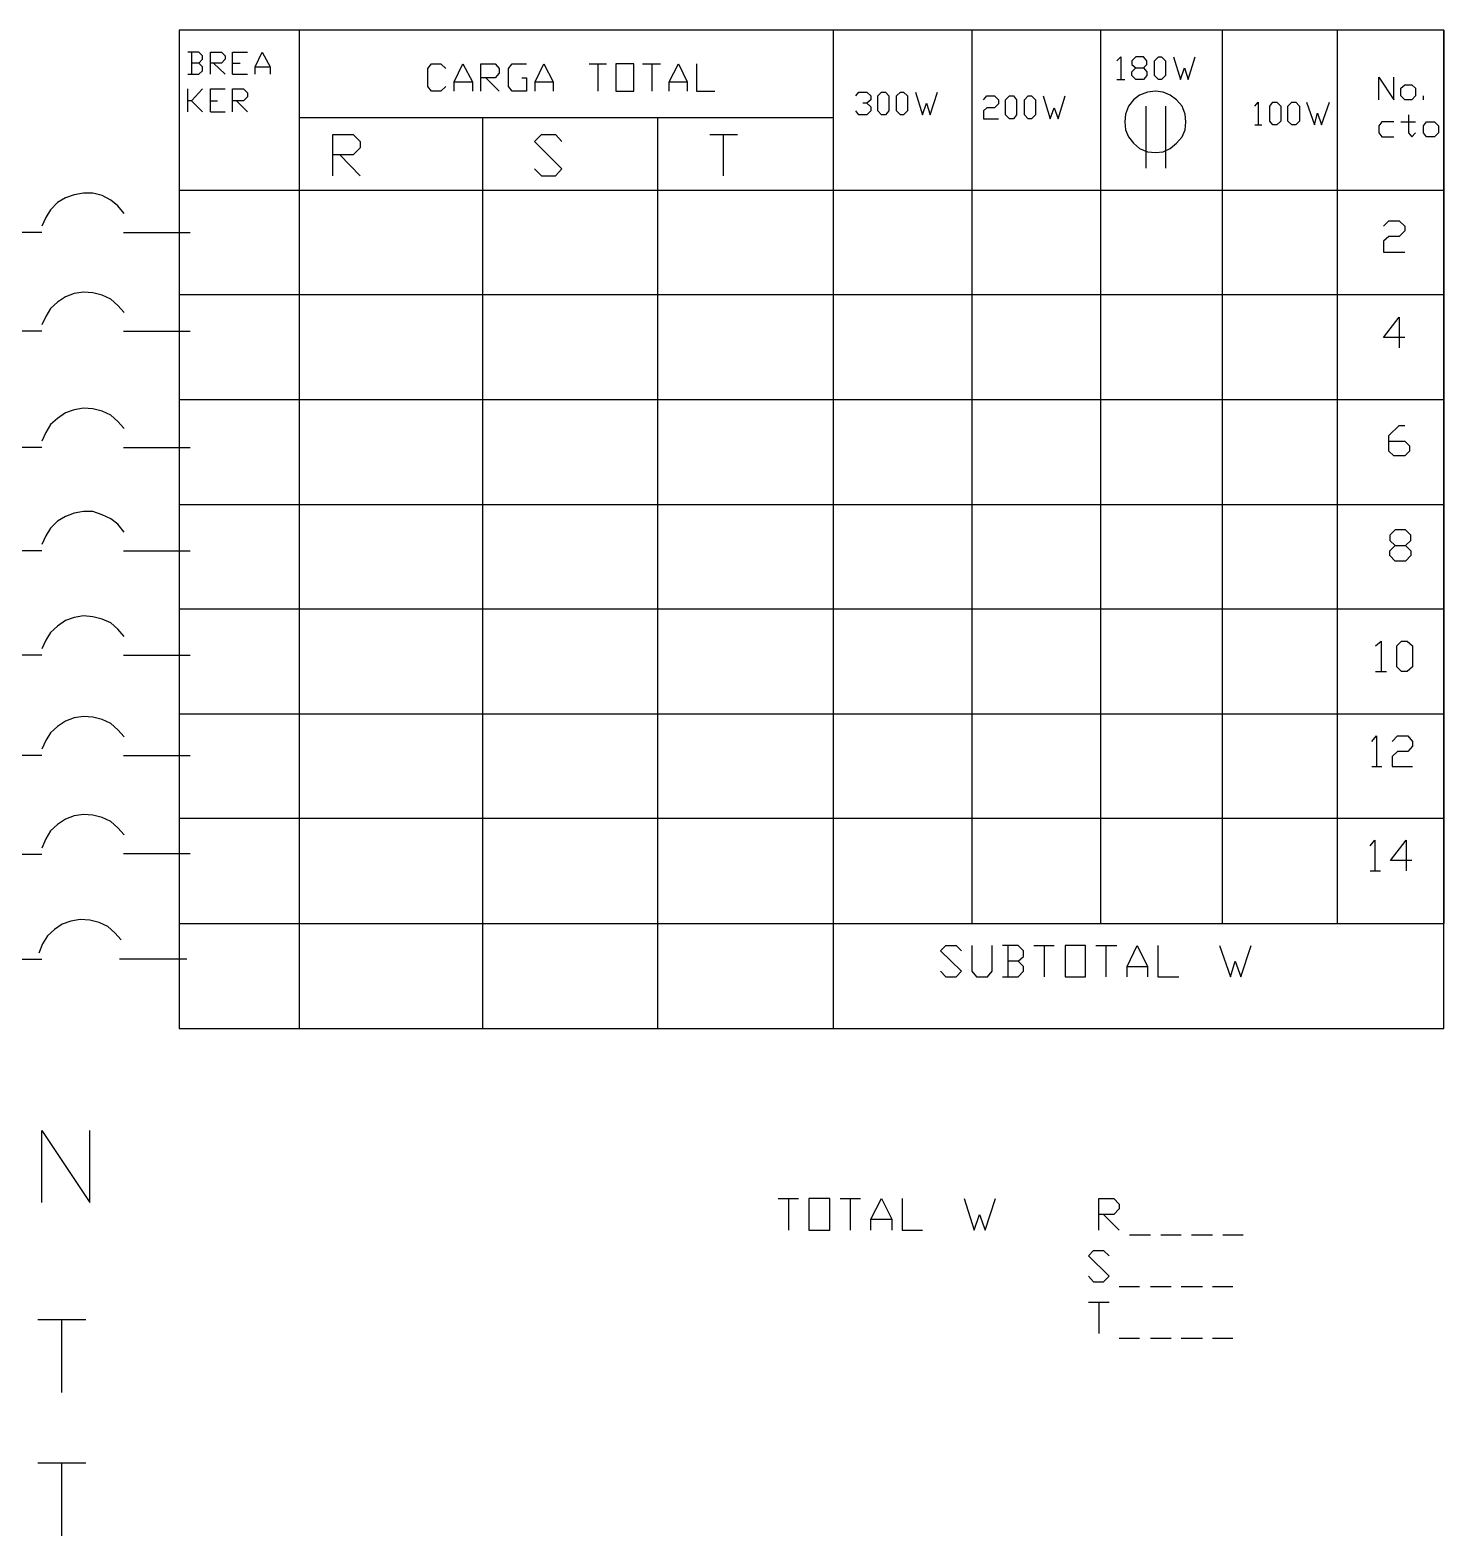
# Model space of a CAD drawing. Header units: metres. Extents: x 0 to 32.6, y 0 to 21.3.
# Drawn here: x 4.084 to 5.902, y 16.166 to 18.101 of the extents above; entities that cross this region are included whole.
import ezdxf

# ---------------------------------------------------------------- set-up
doc = ezdxf.new("R2010")
doc.units = ezdxf.units.M
doc.layers.add('TABLA', color=7, linetype='Continuous')

msp = doc.modelspace()

# ---------------------------------------------------------------- linework, layer by layer
at = {"layer": 'TABLA'}
for p, q in [((4.4302, 18.101), (4.4302, 16.818)), ((5.1166, 18.101), (5.1166, 16.818)), ((5.295, 18.101), (5.295, 16.9531)), ((5.4602, 18.101), (5.4602, 16.9531)), ((5.6165, 18.101), (5.6165, 16.9531)), ((5.7646, 18.101), (5.7646, 16.9531)), ((5.9017, 18.101), (5.9017, 16.9531)), ((4.2921, 18.0728), (4.2921, 18.0446)), ((4.3203, 18.0587), (4.3354, 18.0446)), ((4.3445, 18.0587), (4.3546, 18.0587)), ((4.8031, 18.0577), (4.8253, 18.0577)), ((4.8142, 18.0577), (4.8142, 18.0224)), ((4.8716, 18.0577), (4.8948, 18.0577)), ((4.8837, 18.0577), (4.8837, 18.0224)), ((4.3445, 18.0446), (4.3637, 18.0446)), ((4.3737, 18.0537), (4.3929, 18.0537)), ((4.6701, 18.0396), (4.6872, 18.0224)), ((5.4814, 18.0375), (5.4915, 18.0375)), ((4.2871, 17.9962), (4.2871, 18.0254)), ((4.6297, 18.0345), (4.6529, 18.0345)), ((4.7336, 18.0345), (4.7567, 18.0345)), ((4.9059, 18.0345), (4.9291, 18.0345)), ((5.8755, 18.0113), (5.8755, 18.0164)), ((4.2921, 18.0103), (4.3062, 17.9962)), ((4.3163, 18.0103), (4.3254, 18.0103)), ((4.3496, 18.0103), (4.3637, 17.9962)), ((5.5187, 18.0033), (5.5187, 17.9236)), ((5.5439, 18.0033), (5.5439, 17.9236)), ((4.3163, 17.9962), (4.3354, 17.9962)), ((5.1166, 17.9881), (4.4302, 17.9881)), ((4.666, 17.9881), (4.666, 16.818)), ((4.8908, 17.9881), (4.8908, 16.818)), ((5.6588, 17.9791), (5.6679, 17.9791)), ((5.8463, 17.9831), (5.8654, 17.9831)), ((4.9583, 17.967), (4.9936, 17.967)), ((4.9755, 17.967), (4.9755, 17.9136)), ((4.4826, 17.9408), (4.5088, 17.9136)), ((4.276, 17.8954), (5.9017, 17.8954)), ((4.0996, 17.841), (3.6088, 17.841)), ((4.2044, 17.841), (4.2901, 17.841)), ((4.276, 17.7614), (5.9017, 17.7614)), ((4.0996, 17.714), (3.6088, 17.714)), ((4.2044, 17.714), (4.2901, 17.714)), ((4.276, 17.6263), (5.9017, 17.6263)), ((4.0996, 17.5648), (3.6088, 17.5648)), ((4.2044, 17.5648), (4.2901, 17.5648)), ((4.276, 17.4913), (5.9017, 17.4913)), ((4.0996, 17.4318), (3.6088, 17.4318)), ((4.2044, 17.4318), (4.2901, 17.4318)), ((4.276, 17.3572), (5.9017, 17.3572)), ((4.0996, 17.2978), (3.6088, 17.2978)), ((4.2044, 17.2978), (4.2901, 17.2978)), ((5.814, 17.2766), (5.8281, 17.2766)), ((4.276, 17.2222), (5.9017, 17.2222)), ((4.0996, 17.1687), (3.6088, 17.1687)), ((4.2044, 17.1687), (4.2901, 17.1687)), ((5.809, 17.1546), (5.8221, 17.1546)), ((4.276, 17.0881), (5.9017, 17.0881)), ((4.0996, 17.0417), (3.6088, 17.0417)), ((4.2044, 17.0428), (4.2901, 17.0428)), ((5.807, 17.0206), (5.8201, 17.0206)), ((4.276, 16.9531), (5.9017, 16.9531)), ((5.3413, 16.9248), (5.3413, 16.8845)), ((5.3746, 16.9248), (5.4008, 16.9248)), ((5.3877, 16.9248), (5.3877, 16.8845)), ((5.4542, 16.9248), (5.4814, 16.9248)), ((5.4673, 16.9248), (5.4673, 16.8845)), ((4.0996, 16.9067), (3.6047, 16.9067)), ((4.1994, 16.9077), (4.2861, 16.9077)), ((5.4945, 16.8976), (5.5207, 16.8976)), ((4.2871, 16.818), (5.6255, 16.818)), ((5.046, 16.5993), (5.0722, 16.5993)), ((5.0591, 16.5993), (5.0591, 16.559)), ((5.1256, 16.5993), (5.1518, 16.5993)), ((5.1387, 16.5993), (5.1387, 16.559)), ((5.1649, 16.5731), (5.1921, 16.5731)), ((5.4643, 16.5791), (5.4844, 16.559)), ((5.4975, 16.5529), (5.5247, 16.5529)), ((5.5378, 16.5529), (5.5641, 16.5529)), ((5.5772, 16.5529), (5.6044, 16.5529)), ((5.6175, 16.5529), (5.6437, 16.5529)), ((5.4844, 16.4864), (5.5106, 16.4864)), ((5.5247, 16.4864), (5.551, 16.4864)), ((5.5641, 16.4864), (5.5913, 16.4864)), ((5.6044, 16.4864), (5.6306, 16.4864)), ((5.4451, 16.4662), (5.4713, 16.4662)), ((5.4582, 16.4662), (5.4582, 16.4259)), ((4.0946, 16.4441), (4.156, 16.4441)), ((4.1248, 16.4441), (4.1248, 16.3503)), ((5.4844, 16.4199), (5.5106, 16.4199)), ((5.5247, 16.4199), (5.551, 16.4199)), ((5.5641, 16.4199), (5.5913, 16.4199)), ((5.6044, 16.4199), (5.6306, 16.4199)), ((4.0946, 16.2596), (4.156, 16.2596)), ((4.1248, 16.2596), (4.1248, 16.1659))]:
    msp.add_line(p, q, dxfattribs=at)
for points in [[(4.276, 16.818), (5.9017, 16.818), (5.9017, 18.101), (4.276, 18.101)], [(4.8374, 18.0224), (4.8606, 18.0224), (4.8606, 18.0577), (4.8374, 18.0577)], [(5.5348, 18.0375), (5.5298, 18.0426), (5.5298, 18.0617), (5.5348, 18.0668), (5.5389, 18.0668), (5.5439, 18.0617), (5.5439, 18.0426), (5.5389, 18.0375)], [(5.179, 17.9922), (5.174, 17.9972), (5.174, 18.0164), (5.179, 18.0214), (5.1841, 18.0214), (5.1881, 18.0164), (5.1881, 17.9972), (5.1841, 17.9922)], [(5.2032, 17.9922), (5.1982, 17.9972), (5.1982, 18.0164), (5.2032, 18.0214), (5.2073, 18.0214), (5.2123, 18.0164), (5.2123, 17.9972), (5.2073, 17.9922)], [(5.3433, 17.9871), (5.3383, 17.9922), (5.3383, 18.0113), (5.3433, 18.0164), (5.3484, 18.0164), (5.3524, 18.0113), (5.3524, 17.9922), (5.3484, 17.9871)], [(5.3675, 17.9871), (5.3625, 17.9922), (5.3625, 18.0113), (5.3675, 18.0164), (5.3715, 18.0164), (5.3766, 18.0113), (5.3766, 17.9922), (5.3715, 17.9871)], [(5.5701, 17.9831), (5.5691, 17.9932), (5.5651, 18.0033), (5.558, 18.0113), (5.5499, 18.0174), (5.5409, 18.0214), (5.5308, 18.0224), (5.5207, 18.0214), (5.5106, 18.0174), (5.5026, 18.0113), (5.4965, 18.0033), (5.4925, 17.9932), (5.4915, 17.9831), (5.4925, 17.973), (5.4965, 17.964), (5.5026, 17.9559), (5.5106, 17.9488), (5.5207, 17.9448), (5.5308, 17.9438), (5.5409, 17.9448), (5.5499, 17.9488), (5.558, 17.9559), (5.5651, 17.964), (5.5691, 17.973)], [(5.8604, 18.0113), (5.8513, 18.0113), (5.8463, 18.0164), (5.8463, 18.0264), (5.8513, 18.0305), (5.8604, 18.0305), (5.8654, 18.0264), (5.8654, 18.0164)], [(5.682, 17.9791), (5.6779, 17.9841), (5.6779, 18.0033), (5.682, 18.0083), (5.687, 18.0083), (5.6921, 18.0033), (5.6921, 17.9841), (5.687, 17.9791)], [(5.7062, 17.9791), (5.7011, 17.9841), (5.7011, 18.0033), (5.7062, 18.0083), (5.7112, 18.0083), (5.7162, 18.0033), (5.7162, 17.9841), (5.7112, 17.9791)], [(5.8896, 17.964), (5.8795, 17.964), (5.8755, 17.969), (5.8755, 17.9781), (5.8795, 17.9831), (5.8896, 17.9831), (5.8946, 17.9781), (5.8946, 17.969)], [(5.8473, 17.2766), (5.8412, 17.2826), (5.8412, 17.3098), (5.8473, 17.3159), (5.8543, 17.3159), (5.8614, 17.3098), (5.8614, 17.2826), (5.8543, 17.2766)], [(5.4149, 16.8845), (5.4411, 16.8845), (5.4411, 16.9248), (5.4149, 16.9248)], [(5.0853, 16.559), (5.1125, 16.559), (5.1125, 16.5993), (5.0853, 16.5993)]]:
    msp.add_lwpolyline(points, close=True, dxfattribs=at)
for points in [[(4.3012, 18.0587), (4.3062, 18.0637), (4.3062, 18.0678), (4.3012, 18.0728), (4.2871, 18.0728)], [(4.2871, 18.0446), (4.3012, 18.0446), (4.3062, 18.0486), (4.3062, 18.0537), (4.3012, 18.0587), (4.2921, 18.0587)], [(4.3163, 18.0446), (4.3163, 18.0728), (4.3304, 18.0728), (4.3354, 18.0678), (4.3354, 18.0637), (4.3304, 18.0587), (4.3163, 18.0587)], [(4.3445, 18.0446), (4.3445, 18.0728), (4.3637, 18.0728)], [(4.3737, 18.0446), (4.3737, 18.0537), (4.3828, 18.0728), (4.3929, 18.0537), (4.3929, 18.0446)], [(4.6187, 18.0285), (4.6126, 18.0224), (4.6005, 18.0224), (4.5955, 18.0285), (4.5955, 18.0516), (4.6005, 18.0577), (4.6126, 18.0577), (4.6187, 18.0516)], [(4.6297, 18.0224), (4.6297, 18.0345), (4.6408, 18.0577), (4.6529, 18.0345), (4.6529, 18.0224)], [(4.664, 18.0224), (4.664, 18.0577), (4.6822, 18.0577), (4.6872, 18.0516), (4.6872, 18.0456), (4.6822, 18.0396), (4.664, 18.0396)], [(4.7164, 18.0396), (4.7225, 18.0396), (4.7225, 18.0224), (4.7043, 18.0224), (4.6993, 18.0285), (4.6993, 18.0516), (4.7043, 18.0577), (4.7225, 18.0577)], [(4.7336, 18.0224), (4.7336, 18.0345), (4.7446, 18.0577), (4.7567, 18.0345), (4.7567, 18.0224)], [(4.9059, 18.0224), (4.9059, 18.0345), (4.918, 18.0577), (4.9291, 18.0345), (4.9291, 18.0224)], [(4.9412, 18.0577), (4.9412, 18.0224), (4.9644, 18.0224)], [(5.4814, 18.0617), (5.4864, 18.0668), (5.4864, 18.0375)], [(5.5056, 18.0375), (5.5006, 18.0426), (5.5006, 18.0476), (5.5056, 18.0527), (5.5157, 18.0527), (5.5197, 18.0567), (5.5197, 18.0617), (5.5157, 18.0668), (5.5056, 18.0668), (5.5006, 18.0617), (5.5006, 18.0567), (5.5056, 18.0527)], [(5.554, 18.0668), (5.563, 18.0375), (5.5681, 18.0527), (5.5731, 18.0375), (5.5822, 18.0668)], [(5.5157, 18.0527), (5.5197, 18.0476), (5.5197, 18.0426), (5.5157, 18.0375), (5.5056, 18.0375)], [(5.818, 18.0113), (5.818, 18.0406), (5.8372, 18.0113), (5.8372, 18.0406)], [(4.3062, 18.0254), (4.2921, 18.0103), (4.2871, 18.0103)], [(4.3163, 17.9962), (4.3163, 18.0254), (4.3354, 18.0254)], [(4.3445, 17.9962), (4.3445, 18.0254), (4.3586, 18.0254), (4.3637, 18.0204), (4.3637, 18.0154), (4.3586, 18.0103), (4.3445, 18.0103)], [(5.1458, 18.0164), (5.1498, 18.0214), (5.1599, 18.0214), (5.1649, 18.0164), (5.1649, 18.0113), (5.1599, 18.0073), (5.1549, 18.0073)], [(5.2224, 18.0214), (5.2315, 17.9922), (5.2365, 18.0073), (5.2415, 17.9922), (5.2506, 18.0214)], [(5.3101, 18.0113), (5.3141, 18.0164), (5.3242, 18.0164), (5.3292, 18.0113), (5.3292, 18.0063), (5.3242, 18.0013), (5.3141, 18.0013), (5.3101, 17.9972), (5.3101, 17.9871), (5.3292, 17.9871)], [(5.3867, 18.0164), (5.3957, 17.9871), (5.4008, 18.0013), (5.4058, 17.9871), (5.4149, 18.0164)], [(5.1599, 18.0073), (5.1649, 18.0023), (5.1649, 17.9972), (5.1599, 17.9922), (5.1498, 17.9922), (5.1458, 17.9972)], [(5.6588, 18.0033), (5.6628, 18.0083), (5.6628, 17.9791)], [(5.7253, 18.0083), (5.7354, 17.9791), (5.7394, 17.9942), (5.7445, 17.9791), (5.7545, 18.0083)], [(5.8372, 17.9831), (5.8221, 17.9831), (5.818, 17.9781), (5.818, 17.969), (5.8221, 17.964), (5.8372, 17.964)], [(5.8563, 17.9922), (5.8563, 17.969), (5.8604, 17.964), (5.8654, 17.969)], [(4.4735, 17.9136), (4.4735, 17.967), (4.4997, 17.967), (4.5088, 17.9579), (4.5088, 17.9499), (4.4997, 17.9408), (4.4735, 17.9408)], [(4.7326, 17.9226), (4.7416, 17.9136), (4.7598, 17.9136), (4.7678, 17.9226), (4.7326, 17.9579), (4.7416, 17.967), (4.7598, 17.967), (4.7678, 17.9579)], [(4.2054, 17.8652), (4.1974, 17.8753), (4.1883, 17.8823), (4.1772, 17.8884), (4.1651, 17.8914), (4.153, 17.8914), (4.1409, 17.8894), (4.1298, 17.8853), (4.1198, 17.8793), (4.1107, 17.8702), (4.1046, 17.8601), (4.0996, 17.8491)], [(5.8241, 17.8491), (5.8311, 17.8561), (5.8442, 17.8561), (5.8513, 17.8491), (5.8513, 17.843), (5.8442, 17.836), (5.8311, 17.836), (5.8241, 17.8299), (5.8241, 17.8158), (5.8513, 17.8158)], [(4.2054, 17.7382), (4.1974, 17.7473), (4.1883, 17.7553), (4.1772, 17.7604), (4.1651, 17.7634), (4.153, 17.7644), (4.1409, 17.7624), (4.1298, 17.7584), (4.1198, 17.7513), (4.1107, 17.7432), (4.1046, 17.7332), (4.0996, 17.7221)], [(5.8513, 17.7059), (5.8241, 17.7059), (5.8442, 17.7321), (5.8442, 17.6928)], [(4.2054, 17.589), (4.1974, 17.5981), (4.1883, 17.6062), (4.1772, 17.6112), (4.1651, 17.6142), (4.153, 17.6152), (4.1409, 17.6132), (4.1298, 17.6092), (4.1198, 17.6021), (4.1107, 17.5941), (4.1046, 17.584), (4.0996, 17.5729)], [(5.8311, 17.5729), (5.8513, 17.5729), (5.8573, 17.5669), (5.8573, 17.5598), (5.8513, 17.5538), (5.8372, 17.5538), (5.8311, 17.5598), (5.8311, 17.58), (5.8442, 17.5931), (5.8513, 17.5931)], [(4.2054, 17.456), (4.1974, 17.4661), (4.1883, 17.4731), (4.1772, 17.4782), (4.1651, 17.4822), (4.153, 17.4822), (4.1409, 17.4802), (4.1298, 17.4761), (4.1198, 17.4701), (4.1107, 17.461), (4.1046, 17.4509), (4.0996, 17.4399)], [(5.8392, 17.4187), (5.8322, 17.4258), (5.8322, 17.4318), (5.8392, 17.4389), (5.8523, 17.4389), (5.8594, 17.4449), (5.8594, 17.452), (5.8523, 17.459), (5.8392, 17.459), (5.8322, 17.452), (5.8322, 17.4449), (5.8392, 17.4389)], [(5.8523, 17.4389), (5.8594, 17.4318), (5.8594, 17.4258), (5.8523, 17.4187), (5.8392, 17.4187)], [(4.2054, 17.3219), (4.1974, 17.331), (4.1883, 17.3391), (4.1772, 17.3441), (4.1651, 17.3471), (4.153, 17.3481), (4.1409, 17.3461), (4.1298, 17.3421), (4.1198, 17.335), (4.1107, 17.327), (4.1046, 17.3169), (4.0996, 17.3058)], [(5.814, 17.3098), (5.8211, 17.3159), (5.8211, 17.2766)], [(4.2054, 17.1929), (4.1974, 17.202), (4.1883, 17.2101), (4.1772, 17.2151), (4.1651, 17.2181), (4.153, 17.2191), (4.1409, 17.2171), (4.1298, 17.2131), (4.1198, 17.206), (4.1107, 17.198), (4.1046, 17.1879), (4.0996, 17.1768)], [(5.809, 17.1869), (5.815, 17.1939), (5.815, 17.1546)], [(5.8352, 17.1869), (5.8422, 17.1939), (5.8553, 17.1939), (5.8614, 17.1869), (5.8614, 17.1808), (5.8553, 17.1738), (5.8422, 17.1738), (5.8352, 17.1677), (5.8352, 17.1546), (5.8614, 17.1546)], [(4.2054, 17.0669), (4.1974, 17.076), (4.1883, 17.0841), (4.1772, 17.0891), (4.1651, 17.0921), (4.153, 17.0931), (4.1409, 17.0911), (4.1298, 17.0871), (4.1198, 17.08), (4.1107, 17.072), (4.1046, 17.0619), (4.0996, 17.0498)], [(5.807, 17.0528), (5.813, 17.0599), (5.813, 17.0206)], [(5.8604, 17.0337), (5.8332, 17.0337), (5.8533, 17.0599), (5.8533, 17.0206)], [(4.2014, 16.9319), (4.1933, 16.941), (4.1843, 16.949), (4.1732, 16.9541), (4.1611, 16.9571), (4.149, 16.9581), (4.1369, 16.9561), (4.1258, 16.952), (4.1157, 16.945), (4.1067, 16.9369), (4.1006, 16.9268), (4.0956, 16.9148)], [(5.2546, 16.8916), (5.2617, 16.8845), (5.2748, 16.8845), (5.2818, 16.8916), (5.2546, 16.9178), (5.2617, 16.9248), (5.2748, 16.9248), (5.2818, 16.9178)], [(5.295, 16.9248), (5.295, 16.8916), (5.301, 16.8845), (5.3151, 16.8845), (5.3212, 16.8916), (5.3212, 16.9248)], [(5.3544, 16.9047), (5.3615, 16.9107), (5.3615, 16.9178), (5.3544, 16.9248), (5.3343, 16.9248)], [(5.4945, 16.8845), (5.4945, 16.8976), (5.5076, 16.9248), (5.5207, 16.8976), (5.5207, 16.8845)], [(5.5338, 16.9248), (5.5338, 16.8845), (5.561, 16.8845)], [(5.6134, 16.9248), (5.6276, 16.8845), (5.6336, 16.9047), (5.6407, 16.8845), (5.6538, 16.9248)], [(5.3343, 16.8845), (5.3544, 16.8845), (5.3615, 16.8916), (5.3615, 16.8976), (5.3544, 16.9047), (5.3413, 16.9047)], [(4.0996, 16.5942), (4.0996, 16.687), (4.1611, 16.5942), (4.1611, 16.687)], [(5.1649, 16.559), (5.1649, 16.5731), (5.179, 16.5993), (5.1921, 16.5731), (5.1921, 16.559)], [(5.2052, 16.5993), (5.2052, 16.559), (5.2315, 16.559)], [(5.2849, 16.5993), (5.298, 16.559), (5.305, 16.5791), (5.3121, 16.559), (5.3252, 16.5993)], [(5.4582, 16.559), (5.4582, 16.5993), (5.4774, 16.5993), (5.4844, 16.5922), (5.4844, 16.5862), (5.4774, 16.5791), (5.4582, 16.5791)], [(5.4451, 16.4995), (5.4512, 16.4925), (5.4643, 16.4925), (5.4713, 16.4995), (5.4451, 16.5257), (5.4512, 16.5328), (5.4643, 16.5328), (5.4713, 16.5257)]]:
    msp.add_lwpolyline(points, dxfattribs=at)

doc.saveas('drawing.dxf')
